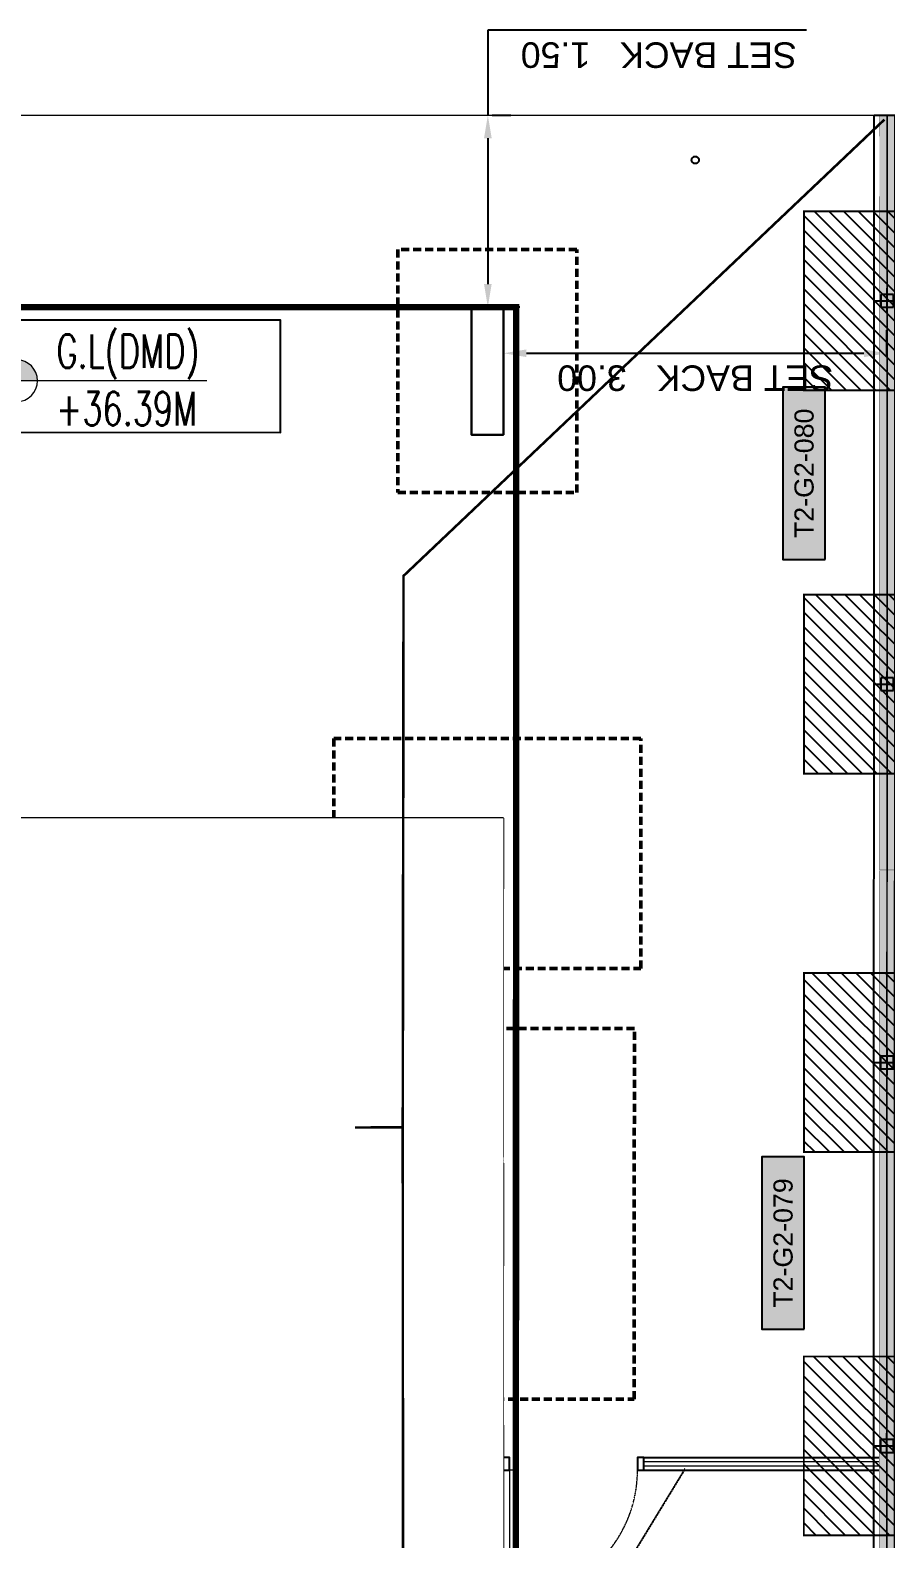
# Model space of a CAD drawing. Header units: centimetres. Extents: x -6122352 to 6876996, y -1694241 to 2592194.
# Drawn here: x 212238 to 218930, y -29324 to -17521 of the extents above; entities that cross this region are included whole.
import ezdxf
from ezdxf.enums import TextEntityAlignment as Align
from ezdxf.xclip import XClip

# ---------------------------------------------------------------- set-up
doc = ezdxf.new("R2010")
doc.units = ezdxf.units.CM
doc.header["$MEASUREMENT"] = 0
doc.header["$XCLIPFRAME"] = 2
doc.header["$PDMODE"] = 66
doc.header["$PDSIZE"] = 100
for name, pattern in [('23585-XR-AR-END-GROUND FLOOR$0$XR-END-GROUND FLOOR PLAN$0$HIDDEN2', [0.1875, 0.125, -0.0625]), ('CENTER', [2, 1.25, -0.25, 0.25, -0.25]), ('DASHED2', [0.375, 0.25, -0.125]), ('XR-AR-END-SETTING OUT PLAN$0$23261-XR-AR-SI-GF$0$HIDDEN', [0.375, 0.25, -0.125]), ('XR-AR-END-SETTING OUT PLAN$0$23585-XR-AR-END-GROUND FLOOR$0$23261-XR-AR-SI-GF$0$HIDDEN', [0.375, 0.25, -0.125]), ('XR-AR-END-SETTING OUT PLAN$0$23585-XR-AR-END-GROUND FLOOR$0$945-4P-1-101-GROUND FLOOR PLAN$0$XR-MIDDLE-GROUND FLOOR PLAN$0$HIDDEN2', [0.1875, 0.125, -0.0625]), ('XR-AR-END-SETTING OUT PLAN$0$23585-XR-AR-END-GROUND FLOOR$0$XR-END-GROUND FLOOR PLAN$0$HIDDEN2', [0.1875, 0.125, -0.0625]), ('XR-AR-END-SETTING OUT PLAN$0$23585-XR-AR-END-GROUND FLOOR$0$XR-END-GROUND FLOOR PLAN$0$xf_6a1$0$DASHED', [0.75, 0.5, -0.25])]:
    doc.linetypes.add(name, pattern=pattern)
doc.layers.get('Defpoints').update_dxf_attribs({"color": 255, "linetype": 'CENTER'})
for name, color, linetype, lineweight, true_color in [('08-Compound Wall-2', 6, 'Continuous', 25, 0xff00ff), ('08-Compound Wall-3', 5, 'Continuous', 25, 0x0000ff), ('23585-XR-AR-DAMAC PLOT LIMITS$0$1-End units', 7, 'Continuous', 5, 0xf8991e)]:
    doc.layers.add(name, color=color, linetype=linetype, lineweight=lineweight, true_color=true_color)
for name, color, linetype in [('23585-XR-AR-BOUNDARY WALLS AND SETBACKS$0$setback', 7, 'XR-AR-END-SETTING OUT PLAN$0$23261-XR-AR-SI-GF$0$HIDDEN'), ('@MI-FOOTINGS', 7, 'Continuous'), ('@MI-MEP', 7, 'Continuous'), ('@MI-REF LAYER', 7, 'Continuous'), ('@MI-TYPE-02', 6, 'Continuous'), ('B_TH_4', 7, 'Continuous'), ('PANEL-TAGS', 7, 'Continuous'), ('S-DIMENSION', 251, 'Continuous'), ('XR-AR-END-SETTING OUT PLAN$0$23585-XR-AR-END-GROUND FLOOR$0$A-Flor-Strs', 1, 'Continuous'), ('XREF1$0$S-LEVELS', 2, 'Continuous'), ('XREF1$0$TYPICAL NEW PROFILE', 3, 'Continuous')]:
    doc.layers.add(name, color=color, linetype=linetype)
for name, color, linetype, lineweight in [('23585-XR-AR-END-GROUND FLOOR$0$A-LOVR-PLAN', 251, 'Continuous', 9), ('@ Foundations', 4, 'DASHED2', 50), ('A-ANNO-TEXT', 3, 'Continuous', 25), ('XR-AR-END-SETTING OUT PLAN$0$23585-XR-AR-END-GROUND FLOOR$0$A-DOOR-FULL', 1, 'Continuous', 9), ('XR-AR-END-SETTING OUT PLAN$0$23585-XR-AR-END-GROUND FLOOR$0$A-EQUP-KITN-PLAN', 202, 'Continuous', 9), ('XR-AR-END-SETTING OUT PLAN$0$23585-XR-AR-END-GROUND FLOOR$0$A-FLOR-OVHD', 9, 'XR-AR-END-SETTING OUT PLAN$0$23585-XR-AR-END-GROUND FLOOR$0$23261-XR-AR-SI-GF$0$HIDDEN', 15), ('XR-AR-END-SETTING OUT PLAN$0$23585-XR-AR-END-GROUND FLOOR$0$A-GLAZ-SILL', 8, 'Continuous', 5), ('XR-AR-END-SETTING OUT PLAN$0$23585-XR-AR-END-GROUND FLOOR$0$A-GLAZ-WNDO', 232, 'Continuous', 9), ('XR-AR-END-SETTING OUT PLAN$0$23585-XR-AR-END-GROUND FLOOR$0$A-LOVR-PLAN', 111, 'Continuous', 9), ('XR-AR-END-SETTING OUT PLAN$0$23585-XR-AR-END-GROUND FLOOR$0$A-WALL', 7, 'Continuous', 30), ('XR-AR-END-SETTING OUT PLAN$0$23585-XR-AR-END-GROUND FLOOR$0$S-COLS', 51, 'Continuous', 40), ('XR-AR-END-SETTING OUT PLAN$0$23585-XR-AR-END-GROUND FLOOR$0$S-COLS-PATT', 8, 'Continuous', 5), ('XREF1$0$36-TAGLVL', 23, 'Continuous', 9)]:
    doc.layers.add(name, color=color, linetype=linetype, lineweight=lineweight)
doc.styles.add('PANELTAG_STYLE', font='arial.ttf')
doc.styles.get("Standard").update_dxf_attribs({"font": 'arial.ttf'})
doc.styles.add('XREF1$0$DLT_TEXT', font='romans.shx', dxfattribs={"width": 0.7})
doc.dimstyles.new('LEADER', dxfattribs={"dimtxt": 0.18, "dimasz": 0.25, "dimexe": 0.18, "dimexo": 0.0625, "dimgap": 0.09, "dimtad": 0, "dimtih": 1, "dimtoh": 1, "dimdec": 4, "dimzin": 0, "dimdsep": 46, "dimtxsty": 'Standard', "dimblk": 'DOT', "dimcen": 0.09, "dimadec": 0, "dimazin": 0, "dimtfac": 1, "dimtdec": 4, "dimtofl": 0, "dimtmove": 0, "dimatfit": 3, "dimldrblk": 'DOT', "dimfxl": 1, "dimtolj": 1, "dimtzin": 0, "dimarcsym": 0})
doc.dimstyles.get("Standard").update_dxf_attribs({"dimtxt": 5, "dimasz": 0.5, "dimexe": 0.18, "dimexo": 0.0625, "dimgap": 0.09, "dimtad": 0, "dimtih": 1, "dimtoh": 1, "dimdec": 0, "dimzin": 0, "dimdsep": 46, "dimtxsty": 'Standard', "dimcen": 0.09, "dimadec": 0, "dimazin": 0, "dimtfac": 1, "dimtdec": 0, "dimtofl": 0, "dimtmove": 0, "dimatfit": 3, "dimfxl": 1, "dimtolj": 1, "dimtzin": 0, "dimarcsym": 0})

# ---------------------------------------------------------------- blocks, each defined once
blk = doc.blocks.new('23585-XR-AR-BOUNDARY WALLS AND SETBACKS')
at = {"layer": '08-Compound Wall-2'}
for points in [[(496553.0610478166, 2769046.089837996), (496552.993299999, 2769046.0159), (496552.9259339736, 2769045.942378681)], [(496524.4839487155, 2769014.901745555), (496542.1054375808, 2768998.755668251), (496548.2195713391, 2769005.428258009), (496552.2729700578, 2769009.85205661), (496556.3263700599, 2769014.27585661), (496560.3799717189, 2769018.699658422), (496564.4333700582, 2769023.123456611), (496570.5472150205, 2769029.796126824), (496552.9259339739, 2769045.942378681)]]:
    blk.add_lwpolyline(points, dxfattribs=at)
at = {"layer": '23585-XR-AR-BOUNDARY WALLS AND SETBACKS$0$setback', "ltscale": 40, "const_width": 0.05}
blk.add_lwpolyline([(496566.5175064926, 2769029.690835418), (496552.1402773515, 2769042.864586073), (496547.9178448582, 2769038.256346177), (496543.8642242033, 2769033.832523635), (496539.8108491079, 2769029.408750815), (496535.7574491076, 2769024.984950815), (496531.7040491079, 2769020.561150815), (496527.549074058, 2769016.02653201), (496541.9264526076, 2769002.852942238), (496546.0814402089, 2769007.387440306), (496550.1348017803, 2769011.811198366), (496554.1882017829, 2769016.234998366), (496558.2418515895, 2769020.658852724), (496562.2952017803, 2769025.082598366), (496566.5175064926, 2769029.690835418)], dxfattribs=at)
blk = doc.blocks.new('A$C9d9485f6')
at = {"layer": 'A-ANNO-TEXT', "rotation": 312.4881850805905}
blk.add_blockref('23585-XR-AR-BOUNDARY WALLS AND SETBACKS', (-2377088.534775567, -1504219.252137818), dxfattribs=at)
blk = doc.blocks.new('23585-XR-AR-DAMAC PLOT LIMITS')
at = {"layer": '23585-XR-AR-DAMAC PLOT LIMITS$0$1-End units', "color": 251, "true_color": 0x636466}
blk.add_lwpolyline([(496564.5071, 2769023.0559), (496546.8119000001, 2769039.2697), (496552.9933000002, 2769046.015900001), (496570.6885000002, 2769029.802300001)], close=True, dxfattribs=at)
blk = doc.blocks.new('A$Cf093b529')
at = {"layer": 'A-ANNO-TEXT'}
blk.add_blockref('23585-XR-AR-DAMAC PLOT LIMITS', (-495391.9901121984, -2768603.441896566), dxfattribs=at)
blk = doc.blocks.new('*U35')
for points in [[(91, -5.684341886080801e-14), (41, -5.684341886080801e-14), (41, 1021), (91, 1021)], [(0, 0), (38, -5.684341886080801e-14), (38, -50), (50, -50), (50, -249.999999999997), (0, -249.999999999997)], [(1100, 2.842170943040401e-14), (1062, -2.842170943040401e-14), (1062, -49.99999999999997), (1050, -49.99999999999997), (1050, -249.999999999997), (1100, -249.999999999997)]]:
    blk.add_lwpolyline(points, close=True)
at = {"color": 8, "linetype": 'XR-AR-END-SETTING OUT PLAN$0$23585-XR-AR-END-GROUND FLOOR$0$XR-END-GROUND FLOOR PLAN$0$HIDDEN2'}
blk.add_arc((41, -5.684341886080801e-14), 1021, 1.594950045944486e-15, 90, dxfattribs=at)
at = {"layer": 'XR-AR-END-SETTING OUT PLAN$0$23585-XR-AR-END-GROUND FLOOR$0$A-GLAZ-SILL', "linetype": 'XR-AR-END-SETTING OUT PLAN$0$23585-XR-AR-END-GROUND FLOOR$0$945-4P-1-101-GROUND FLOOR PLAN$0$XR-MIDDLE-GROUND FLOOR PLAN$0$HIDDEN2', "ltscale": 3}
blk.add_lwpolyline([(0, 0), (1100, 0), (1100, -249.999999999997), (0, -249.999999999997)], close=True, dxfattribs=at)
blk = doc.blocks.new('*U37')
for points in [[(91, -5.684341886080801e-14), (41, -5.684341886080801e-14), (41, 1021), (91, 1021)], [(0, 0), (38, -5.684341886080801e-14), (38, -50), (50, -50), (50, -109.9999999801787), (0, -109.9999999801787)], [(1100, 2.842170943040401e-14), (1062, -2.842170943040401e-14), (1062, -49.99999999999997), (1050, -49.99999999999997), (1050, -109.9999999801786), (1100, -109.9999999801786)]]:
    blk.add_lwpolyline(points, close=True)
at = {"color": 8, "linetype": 'XR-AR-END-SETTING OUT PLAN$0$23585-XR-AR-END-GROUND FLOOR$0$XR-END-GROUND FLOOR PLAN$0$HIDDEN2'}
blk.add_arc((41, -5.684341886080801e-14), 1021, 1.594950045944486e-15, 90, dxfattribs=at)
at = {"layer": 'XR-AR-END-SETTING OUT PLAN$0$23585-XR-AR-END-GROUND FLOOR$0$A-GLAZ-SILL', "linetype": 'XR-AR-END-SETTING OUT PLAN$0$23585-XR-AR-END-GROUND FLOOR$0$945-4P-1-101-GROUND FLOOR PLAN$0$XR-MIDDLE-GROUND FLOOR PLAN$0$HIDDEN2', "ltscale": 3}
blk.add_lwpolyline([(0, 0), (1100, 0), (1100, -109.9999999801786), (0, -109.9999999801786)], close=True, dxfattribs=at)
blk = doc.blocks.new('XR-AR-END-SETTING OUT PLAN$0$23585-XR-AR-END-GROUND FLOOR$0$XR-END-GROUND FLOOR PLAN$0$A$C45491A9B')
blk.add_lwpolyline([(-50, 0), (0, 0), (0, 1000), (-50, 1000)], close=True)
at = {"color": 8, "linetype": 'XR-AR-END-SETTING OUT PLAN$0$23585-XR-AR-END-GROUND FLOOR$0$XR-END-GROUND FLOOR PLAN$0$HIDDEN2'}
blk.add_arc((0, -4.547473508864641e-13), 1000, 90, 180, dxfattribs=at)
blk = doc.blocks.new('XR-AR-END-SETTING OUT PLAN$0$23585-XR-AR-END-GROUND FLOOR$0$A$C75a8815d')
at = {"layer": 'XR-AR-END-SETTING OUT PLAN$0$23585-XR-AR-END-GROUND FLOOR$0$S-COLS', "color": 252, "lineweight": 30}
for points in [[(-0.02841067314147949, 3499.999932765961), (-0.02841019630432129, 2699.999933242798), (249.9715893268585, 2699.999932765961), (249.9715902805328, 3499.999933004379)], [(3.814697265625e-06, 0.001664876937866211), (3.814697265625e-06, 550.001665353775), (250.0000038146973, 550.0016646385193), (250.0000038146973, 0.001665115356445312)], [(-0.02838230133056641, -3999.998283624649), (-0.0283818244934082, -2999.99828338623), (249.9716181755066, -2999.998282670975), (249.9716184139252, -3999.998283147812)]]:
    blk.add_lwpolyline(points, close=True, dxfattribs=at)
blk = doc.blocks.new('23585-XR-AR-END-GROUND FLOOR$0$XR-END-GROUND FLOOR PLAN$0$A$C45491A9B')
blk.add_lwpolyline([(-50, 0), (0, 0), (0, 1000), (-50, 1000)], close=True)
at = {"color": 8, "linetype": '23585-XR-AR-END-GROUND FLOOR$0$XR-END-GROUND FLOOR PLAN$0$HIDDEN2'}
blk.add_arc((0, -4.547473508864641e-13), 1000, 90, 180, dxfattribs=at)
blk = doc.blocks.new('XR-AR-END-SETTING OUT PLAN')
at = {"layer": '08-Compound Wall-3'}
for p, q in [((1900.044146533911, 10600.0005848068), (-523.2971514484661, 10600.00058478686)), ((1900.044146533911, 10500.00058480681), (-523.2971514474184, 10500.00058478684))]:
    blk.add_line(p, q, dxfattribs=at)
for points in [[(1950.044146533911, 10600.00060864944), (1900.044146533911, 10600.00060864944), (1900.044145320485, 10500.00060864944), (1950.044146842208, 10500.00060864944)], [(3000.044145816123, 10600.00056898237), (2950.044145816123, 10600.00056898237), (2950.044144602697, 10500.00056898237), (3000.04414612442, 10500.00056898237)]]:
    blk.add_lwpolyline(points, close=True, dxfattribs=at)
at = {"layer": '23585-XR-AR-END-GROUND FLOOR$0$A-LOVR-PLAN'}
blk.add_lwpolyline([(1900.044146839268, 10534.99812595142), (1900.044146839268, 10564.99812595142), (-523.3010777489098, 10564.99812655811), (-523.3010777489098, 10534.99812655811)], close=True, dxfattribs=at)
blk.add_lwpolyline([(1900.044146533911, 10600.00063503276), (1900.044146533911, 10500.00063249208)], dxfattribs=at)
at = {"layer": 'XR-AR-END-SETTING OUT PLAN$0$23585-XR-AR-END-GROUND FLOOR$0$A-EQUP-KITN-PLAN', "color": 8}
for p, q in [((3850.109238997102, 11100.00033140182), (3850.107901349664, 13149.99880361557)), ((5650.107138469815, 11100.00778436661), (3850.109238997102, 11100.00033140182))]:
    blk.add_line(p, q, dxfattribs=at)
at = {"layer": 'XR-AR-END-SETTING OUT PLAN$0$23585-XR-AR-END-GROUND FLOOR$0$A-EQUP-KITN-PLAN', "color": 8, "linetype": 'XR-AR-END-SETTING OUT PLAN$0$23585-XR-AR-END-GROUND FLOOR$0$XR-END-GROUND FLOOR PLAN$0$xf_6a1$0$DASHED'}
blk.add_line((5650.107175782323, 10900.00331449509), (3850.106041803956, 10900.00036239624), dxfattribs=at)
at = {"layer": 'XR-AR-END-SETTING OUT PLAN$0$23585-XR-AR-END-GROUND FLOOR$0$A-FLOR-OVHD', "color": 8, "ltscale": 5}
for p, q in [((3250.106041446328, 11000.02068042755), (3750.106041744351, 10499.99855422974)), ((3750.106041803956, 10999.99855422974), (3250.106041803956, 10499.99855327606)), ((4150.149359419942, 9210.30683708191), (3250.158987239003, 9610.350899219513)), ((3250.158987298608, 9210.306836605072), (4150.149360194802, 9610.350899219513))]:
    blk.add_line(p, q, dxfattribs=at)
at = {"layer": 'XR-AR-END-SETTING OUT PLAN$0$23585-XR-AR-END-GROUND FLOOR$0$A-FLOR-OVHD', "color": 8}
blk.add_line((3200.106140449643, 10249.99855422974), (3200.106631532311, 8999.99834060669), dxfattribs=at)
at = {"layer": 'XR-AR-END-SETTING OUT PLAN$0$23585-XR-AR-END-GROUND FLOOR$0$A-FLOR-OVHD', "color": 8, "ltscale": 5}
blk.add_lwpolyline([(3250.158987298608, 9210.306836605072), (4150.149359419942, 9210.30683708191), (4150.149360194802, 9610.350899219513), (3250.158987239003, 9610.350899219513)], close=True, dxfattribs=at)
at = {"layer": 'XR-AR-END-SETTING OUT PLAN$0$23585-XR-AR-END-GROUND FLOOR$0$A-Flor-Strs', "color": 8}
for p, q in [((3000.102111771703, 10249.9985537529), (3000.102079167962, 8999.993498325348)), ((3300.102112427354, 10249.99855422974), (3300.102079108357, 8999.99349784851)), ((3300.102093592286, 9549.99603509903), (3171.357380345464, 9681.451865673065)), ((3000.102095738053, 9549.996026039124), (3300.102093592286, 9549.99603509903)), ((3300.102093592286, 9549.99603509903), (3171.35738016665, 9418.540202617645))]:
    blk.add_line(p, q, dxfattribs=at)
at = {"layer": 'XR-AR-END-SETTING OUT PLAN$0$23585-XR-AR-END-GROUND FLOOR$0$A-GLAZ-SILL', "color": 8}
blk.add_line((3250.100986972451, 6049.997144699097), (3250.10133947432, 8199.998291492462), dxfattribs=at)
at = {"layer": 'XR-AR-END-SETTING OUT PLAN$0$23585-XR-AR-END-GROUND FLOOR$0$A-GLAZ-WNDO', "color": 8}
for p, q in [((3000.101339235902, 8199.998291015625), (3000.101339116693, 8149.998291015625)), ((3150.101339295506, 8149.998290538788), (3000.101339116693, 8149.998291015625)), ((3150.100986912847, 6099.997143745422), (3150.101339116693, 8199.998291015625)), ((3150.101339116693, 8199.998291015625), (3150.101339295506, 8149.998290538788)), ((3000.101213410497, 7447.998108863831), (3000.101213350892, 7497.998109340668)), ((3000.101213350892, 7497.998109340668), (3150.101213827729, 7497.998108386993)), ((3150.101213887334, 7447.998108863831), (3000.101213410497, 7447.998108863831)), ((3150.101213827729, 7497.998108386993), (3150.101213887334, 7447.998108863831)), ((3000.100987270474, 6746.998107910156), (3000.100986436009, 6796.998108863831)), ((3000.100986436009, 6796.998108863831), (3150.100987270474, 6796.998108863831)), ((3150.100986376405, 6746.998108863831), (3000.100987270474, 6746.998107910156)), ((3150.100987270474, 6796.998108863831), (3150.100986376405, 6746.998108863831)), ((3000.100986972451, 6049.997144699097), (3000.100986972451, 6099.997144699097)), ((3000.100986972451, 6099.997144699097), (3150.100986912847, 6099.997143745422)), ((3000.100986972451, 6049.997144699097), (3250.100986972451, 6049.997144699097)), ((3150.100986912847, 6099.997143745422), (3150.100987151265, 6049.997144699097))]:
    blk.add_line(p, q, dxfattribs=at)
for points in [[(3000.101213350892, 7497.998109340668), (3000.101339116693, 8149.998291015625)], [(3250.122793927789, 8199.997313976288), (3000.101339235902, 8199.998291015625)], [(3050.101339116693, 8149.998291015625), (3050.101213350892, 7497.998108863831)], [(3000.100986972451, 6099.997144699097), (3000.101213410497, 7447.998108863831)], [(3050.101213291287, 7447.998109340668), (3050.100986912847, 6796.998107910156)], [(3050.100986853242, 6746.998108386993), (3050.1009863168, 6099.997145175934)]]:
    blk.add_lwpolyline(points, dxfattribs=at)
at = {"layer": 'XR-AR-END-SETTING OUT PLAN$0$23585-XR-AR-END-GROUND FLOOR$0$A-LOVR-PLAN', "color": 8}
for points in [[(1950.100967422128, 10600.00060844421), (1900.100967302918, 10600.00060892105), (1900.100966289639, 10500.00060892105), (1950.100967779756, 10500.00060939789)], [(3000.100967124104, 10600.00057029724), (2950.10096617043, 10600.0005698204), (2950.100965276361, 10500.00057029724), (3000.100966647267, 10500.0005698204)]]:
    blk.add_lwpolyline(points, close=True, dxfattribs=at)
blk.add_lwpolyline([(1900.100967183709, 10600.00063562393), (1900.100967362523, 10500.00063371658)], dxfattribs=at)
at = {"layer": 'XR-AR-END-SETTING OUT PLAN$0$23585-XR-AR-END-GROUND FLOOR$0$A-WALL', "color": 8}
for points in [[(9250.102083459496, 6650.001490592957), (9050.100989297032, 6650.001235485077), (9050.10098965466, 8750.000639915466), (6850.11106570065, 8750.002635478973), (6850.111066058278, 8700.0026679039), (6750.111065879464, 8700.002668380737), (6750.111065879464, 8750.000871658325), (6650.111065939069, 8750.000871658325), (6650.111065283418, 8850.002022743225), (6950.111065164208, 8850.002250671387), (6950.111065879464, 8899.99970960617), (7050.111065879464, 8899.99970817566), (7050.11106570065, 8850.002797603607), (9050.099628582597, 8850.000640392303), (9050.10098899901, 10349.9981546402), (7050.11106581986, 10349.99975156784), (7050.111065998673, 9799.999710083008), (6950.11106570065, 9799.999708652496), (6950.112433806062, 10550.00580835342), (7050.108891561627, 10550.00580835342), (7050.104876235127, 10449.99988079071), (9050.099116638303, 10449.9981546402), (9049.948119357228, 19523.36598014832), (9249.950268521905, 19523.36597967148)], [(5650.105998054147, 10500.00084495544), (5750.106065586209, 10500.00084400177), (5750.107102289796, 11300.00188541412), (5650.107101693749, 11300.00188589096)], [(4790.1072358042, 8749.999267578125), (3250.101112738252, 8749.997854709625), (3250.123472645879, 8199.998291492462), (3000.123275354505, 8199.998291015625), (3000.100934281945, 8999.998242855072), (4540.107388034463, 8999.998847484589), (4540.107358470559, 9049.998554706573), (4790.107358232141, 9049.99855518341)], [(5650.11106570065, 8750.000054359436), (4790.107256367803, 8749.999291419983), (4790.107256188989, 8850.000108718872), (5650.111065641046, 8850.001082897186)], [(3250.12934859097, 5750.006791114807), (3250.100409820676, 5750.006854534149), (3250.100986972451, 6049.997144699097), (3000.129348531365, 6049.997144699097), (3000.129348650575, 5499.999974727631), (3250.129348769784, 5500.006791591644)], [(3250.129348710179, 5499.998108386993), (7760.105232134461, 5500.00174665451), (7760.105232253671, 5750.00045633316), (3250.129348531365, 5749.997789859772)]]:
    blk.add_lwpolyline(points, close=True, dxfattribs=at)
for points in [[(3850.106042101979, 10500.01968860626), (5750.107330158353, 10500.00084400177), (5750.107415214181, 10250.00188541412), (4790.107357934117, 10249.9985537529), (4790.107358291745, 10149.99855566025), (4540.107357993722, 10149.99855566025), (4540.10735835135, 10249.9985537529), (3000.102095916867, 10249.99855327606), (3000.102079048753, 11999.99910259247), (3250.104392960668, 11999.99910163879), (3250.104392841458, 11100.02067995071), (3850.106042161584, 11100.02068090439), (3850.10604198277, 10499.99947547913)], [(3750.106041803956, 10700.02068090439), (3750.106041803956, 10999.99855422974), (3450.106041863561, 11000.02068042755), (3250.106041446328, 11000.02068042755), (3250.106041803956, 10499.99855327606), (3750.106041744351, 10499.99855422974), (3750.106041803956, 10700.02068090439)]]:
    blk.add_lwpolyline(points, dxfattribs=at)
at = {"layer": '23585-XR-AR-END-GROUND FLOOR$0$A-LOVR-PLAN'}
blk.add_blockref('23585-XR-AR-END-GROUND FLOOR$0$XR-END-GROUND FLOOR PLAN$0$A$C45491A9B', (2950.044147029549, 10600.00058481902), dxfattribs=at)
at = {"layer": 'XR-AR-END-SETTING OUT PLAN$0$23585-XR-AR-END-GROUND FLOOR$0$A-DOOR-FULL', "color": 8, "xscale": -1, "rotation": 270}
blk.add_blockref('*U35', (4790.107358232141, 9049.99855518341), dxfattribs=at)
at = {"layer": 'XR-AR-END-SETTING OUT PLAN$0$23585-XR-AR-END-GROUND FLOOR$0$A-DOOR-FULL', "color": 8, "xscale": 0.9090909090912127, "yscale": 0.9090909090912127, "zscale": 0.9090909090912127, "rotation": 179.9999999999999}
blk.add_blockref('*U37', (6650.111066237092, 8750.001082897186), dxfattribs=at)
at = {"layer": 'XR-AR-END-SETTING OUT PLAN$0$23585-XR-AR-END-GROUND FLOOR$0$A-LOVR-PLAN', "color": 8}
blk.add_blockref('XR-AR-END-SETTING OUT PLAN$0$23585-XR-AR-END-GROUND FLOOR$0$XR-END-GROUND FLOOR PLAN$0$A$C45491A9B', (2950.100967720151, 10600.00058603287), dxfattribs=at)
at = {"layer": 'XR-AR-END-SETTING OUT PLAN$0$23585-XR-AR-END-GROUND FLOOR$0$S-COLS-PATT', "color": 8}
blk.add_blockref('XR-AR-END-SETTING OUT PLAN$0$23585-XR-AR-END-GROUND FLOOR$0$A$C75a8815d', (3000.129344239831, 5499.998310089111), dxfattribs=at)
blk = doc.blocks.new('END UNIT')
at = {"xscale": 0.001, "yscale": 0.001, "zscale": 0.001}
blk.add_blockref('XR-AR-END-SETTING OUT PLAN', (-9.150201729830158, 0), dxfattribs=at)
blk = doc.blocks.new('TH_4')
blk.add_blockref('END UNIT', (495802.3053798428, 2769130.514097063))
at = {"xscale": -1}
blk.add_blockref('END UNIT', (495826.3053798428, 2769130.514097063), dxfattribs=at)
blk = doc.blocks.new('A$C780da55d')
at = {"layer": 'S-DIMENSION'}
blk.add_circle((0, 0), 0.02813349758424844, dxfattribs=at)
at = {"layer": 'B_TH_4', "xscale": 1.000039159572381, "yscale": 1.000039159572381, "zscale": 1.000039159572381}
blk.add_blockref('TH_4', (-495814.0704651335, -2769239.302089663), dxfattribs=at)
blk = doc.blocks.new('23585-XR-AR-MALDIVE-2$0$TH_4')
blk.add_blockref('A$C780da55d', (495794.655359471, 2769130.864096801))
at = {"layer": '@ Foundations', "linetype": 'DASHED2', "ltscale": 0.25}
for points in [[(495795.1303292943, 2769137.659769025), (495797.4303292944, 2769137.659769025), (495797.4303292944, 2769140.559769025), (495795.1303292943, 2769140.559769025)], [(495797.4803292943, 2769135.389769025), (495797.4803292943, 2769137.189769024), (495795.0803292943, 2769137.189769024), (495795.0803292943, 2769135.389769025)], [(495795.5803292943, 2769131.564769024), (495796.9803292943, 2769131.564769024), (495796.9803292943, 2769133.464769024), (495795.5803292943, 2769133.464769024)]]:
    blk.add_lwpolyline(points, close=True, dxfattribs=at)
blk = doc.blocks.new('A$C13dde150')
at = {"color": 1, "true_color": 0xeb0000, "const_width": 0.009999999999999998}
blk.add_lwpolyline([(33.15021809656173, 0.0001124746631830931), (27.15021326486021, 7.498334161937237e-05), (21.15020843036473, 3.749155439436436e-05), (15.15020359819755, 2.328306436538696e-10), (9.150063649751246, 0.0001099668443202972), (0.0001499662175774574, 9.116600267589092e-05), (4.656612873077393e-10, 24.00011049862951), (9.150061142165214, 24.0002644143533), (15.15006597619504, 24.00030190637335), (21.15020592324436, 24.00019193836488), (27.15021075727418, 24.0002294301521), (33.15021558944136, 24.00026692147367), (42.29998181248084, 24.00015060743317), (42.3001317800954, 0.000131275737658143)], close=True, dxfattribs=at)
blk = doc.blocks.new('XREF1$0$LVL  ATTR')
at = {"color": 7}
blk.add_wipeout([(-0.33727806633866564, 0.38352486299273547), (1.8973092599409713, 0.38352486299273547), (1.8973092599409713, -0.45047952129880775), (-0.33727806633866564, -0.4504795212988073)], dxfattribs=at)
at = {"layer": 'XREF1$0$36-TAGLVL', "extrusion": (-4.888139810645865e-07, 1.406522031717416e-17, 0.9999999999998805)}
h = blk.add_hatch(color=252, dxfattribs=at)
h.paths.add_polyline_path([(-0.06536514837319736, 0.1562500046566129, 0.4142135623730951), (-0.2216151483731973, 4.656612873077392e-09), (-0.06536514837319736, 4.656612873077392e-09)])
h.paths.add_polyline_path([(0.09088485162680264, 4.656612873077392e-09), (-0.06536514837319736, 4.656612873077392e-09), (-0.06536514837319736, -0.1562499953433871, 0.4142135623730951)])
at = {"layer": 'XREF1$0$36-TAGLVL', "extrusion": (-4.888139810645865e-07, 1.406522031717408e-17, 0.9999999999998805)}
for p, q in [((-0.06536515014719235, -0.2604166821887048), (-0.06536515014719235, 0.2604166511446238)), ((1.351057254982072, -1.396983861923218e-08, 5.262988010916589e-07), (-0.3253053234689158, -1.396983861923218e-08, -1.018362459642307e-07))]:
    blk.add_line(p, q, dxfattribs=at)
blk.add_circle((-0.06536514830387681, -4.494034574497252e-25, 3.195139836529895e-08), 0.15625, dxfattribs=at)
at = {"layer": 'XREF1$0$S-LEVELS', "color": 1}
blk.add_lwpolyline([(-0.3372780663386656, 0.3835248629927364), (1.897309259940972, 0.3835248629927364), (1.897309259940972, -0.4504795212988069), (-0.3372780663386656, -0.4504795212988069)], close=True, dxfattribs=at)
at = {"layer": 'XREF1$0$TYPICAL NEW PROFILE', "color": 3, "style": 'XREF1$0$DLT_TEXT', "width": 0.7}
for tag, p in [('+0.00M', (0.2413431143818681, 0.067100426539497, -0.0001437184612911057)), ('S.S.L', (0.2413431143818681, -0.3452672204089993, -0.0001437184612911057))]:
    blk.add_attdef(tag, p, '', height=0.2500000000000001, dxfattribs=at)
blk = doc.blocks.new('_Dot')
at = {"color": 0, "linetype": 'ByBlock', "lineweight": -2}
blk.add_line((-0.5, 0), (-1, 0), dxfattribs=at)
at = {"color": 0, "linetype": 'ByBlock', "const_width": 0.5}
blk.add_lwpolyline([(-0.25, 0, 1), (0.25, 0, 1)], format="xyb", close=True, dxfattribs=at)
blk = doc.blocks.new('*D679')
at = {"color": 0, "lineweight": -2, "transparency": 16777216}
for p, q in [((494320.6693594281, 2767860.650391779), (494320.6693594281, 2767861.126197712)), ((494317.6695835709, 2767860.970045166), (494317.6695835709, 2767860.766197712)), ((494320.4893594281, 2767860.946197712), (494317.8495835709, 2767860.946197712))]:
    blk.add_line(p, q, dxfattribs=at)
at = {"color": 0, "transparency": 16777216}
for points in [[(494317.8495835709, 2767860.976197712), (494317.8495835709, 2767860.916197713), (494317.6695835709, 2767860.946197712)], [(494320.4893594281, 2767860.976197712), (494320.4893594281, 2767860.916197713), (494320.6693594281, 2767860.946197712)]]:
    blk.add_solid(points, dxfattribs=at)
at = {"layer": 'Defpoints', "color": 0, "transparency": 16777216}
for p in [(494317.6695835709, 2767861.032545166), (494317.6695835709, 2767860.946197712), (494320.6693594281, 2767860.587891779)]:
    blk.add_point(p, dxfattribs=at)
at = {"color": 0, "transparency": 16777216, "insert": (494319.1694714995, 2767861.139676566), "char_height": 0.2, "attachment_point": 5}
blk.add_mtext('\\A1;SET BACK   3.00', dxfattribs=at)
blk = doc.blocks.new('*D681')
at = {"color": 0, "lineweight": -2, "transparency": 16777216}
for p, q in [((494320.5406192257, 2767860.584697657), (494320.9714703511, 2767860.584697657)), ((494320.7914703511, 2767859.264498934), (494320.7914703511, 2767860.404697657)), ((494320.7568910411, 2767859.084498934), (494320.6114703511, 2767859.084498934)), ((494320.7914703511, 2767858.418661672), (494320.7914703511, 2767859.084498934)), ((494318.2988646212, 2767858.418661672), (494320.7914703511, 2767858.418661672))]:
    blk.add_line(p, q, dxfattribs=at)
at = {"color": 0, "transparency": 16777216}
for points in [[(494320.7614703511, 2767860.404697657), (494320.8214703511, 2767860.404697657), (494320.7914703511, 2767860.584697657)], [(494320.7614703511, 2767859.264498934), (494320.8214703511, 2767859.264498934), (494320.7914703511, 2767859.084498934)]]:
    blk.add_solid(points, dxfattribs=at)
at = {"layer": 'Defpoints', "color": 0, "transparency": 16777216}
for p in [(494320.4781192257, 2767860.584697657), (494320.7914703511, 2767860.584697657), (494320.8193910411, 2767859.084498934)]:
    blk.add_point(p, dxfattribs=at)
at = {"color": 0, "transparency": 16777216, "insert": (494319.4551674869, 2767858.612072313), "char_height": 0.2, "attachment_point": 5}
blk.add_mtext('\\A1;SET BACK   1.50', dxfattribs=at)
blk = doc.blocks.new('T2-FOOTING PLAN')
at = {"layer": '@MI-FOOTINGS', "transparency": 33554679}
h = blk.add_hatch(dxfattribs=at)
h.set_pattern_fill('ANSI31', color=8, scale=650)
h.set_pattern_definition([(45, (0, 0), (-57.45242597140699, 57.45242597140699), [])])
h.paths.add_polyline_path([(-700, 650), (700, 650), (700, -650), (-700, -650)])
at = {"layer": '@MI-FOOTINGS', "color": 160, "true_color": 0x3340f0, "const_width": 15}
blk.add_lwpolyline([(-700, 650), (700, 650), (700, -650), (-700, -650)], close=True, dxfattribs=at)
at = {"layer": '@MI-FOOTINGS', "color": 30}
blk.add_point((0, 0), dxfattribs=at)
blk = doc.blocks.new('T2-PARTITION WALL')
at = {"layer": '@MI-TYPE-02'}
h = blk.add_hatch(color=256, dxfattribs=at)
h.dxf.hatch_style = 1
h.paths.add_polyline_path([(-71.02508106571622, -42098.55009387963), (-68.87369340774603, -48000.4032188518), (51.12629905209178, -48000.44575863145), (48.97491139412159, -42098.59263365931)])
h.paths.add_polyline_path([(-68.89454710215796, -36088.55047151487), (-71.02153608424123, -42088.55009450795), (48.97845637565479, -42088.5926342876), (51.10544535767986, -36088.59301129446)])
h.paths.add_polyline_path([(-66.7640131386579, -30078.55084915002), (-68.89100212074118, -36078.55047214316), (51.10899033915484, -36078.59301192281), (53.23597932123812, -30078.59338892964)])
h.paths.add_polyline_path([(-64.63347917504143, -24068.55122678523), (-66.7604681570665, -30068.55084977832), (53.23952430277131, -30068.59338955799), (55.36651328485459, -24068.59376656482)])
h.paths.add_polyline_path([(-64.59134481713409, -23929.04480615037), (-63.51631047029514, -17929.04490245861), (56.48368760355515, -17929.06640314552), (55.40865325671621, -23929.06630683731)])
h.paths.add_polyline_path([(-63.51451874629129, -17919.04490261909), (-62.43948439945234, -11919.04499892736), (57.56051367439795, -11919.0664996143), (56.48547932755901, -17919.06640330606)])
h.paths.add_polyline_path([(-62.43769267533207, -11909.04499908781), (-61.36265832849313, -5909.045095396083), (58.63733974535717, -5909.066596083023), (57.56230539846001, -11909.06649977478)])
h.paths.add_polyline_path([(-61.36086660448927, -5899.04509555659), (-60.01430928823538, 0.01075290745939128), (59.98568878561491, -0.01074777948088013), (58.63913146936102, -5899.066596243531)])
at = {"layer": '@MI-TYPE-02', "const_width": 2.5}
for points in [[(-61.36086660448927, -5899.04509555659), (-60.01430928823538, 0.01075290745939128), (59.98568878561491, -0.01074777948088013), (58.63913146936102, -5899.066596243531)], [(-62.43769267533207, -11909.04499908781), (-61.36265832849313, -5909.045095396083), (58.63733974535717, -5909.066596083023), (57.56230539846001, -11909.06649977478)]]:
    blk.add_lwpolyline(points, close=True, dxfattribs=at)
at = {"layer": '@MI-FOOTINGS', "rotation": 89.98973417812736}
for p in [(1.185184067115188, -1449.528220314503), (0.6461511011584662, -4449.528218663094), (-0.02740348846418783, -7409.056096231885), (-0.5664364544209093, -10409.0560945805)]:
    blk.add_blockref('T2-FOOTING PLAN', p, dxfattribs=at)
blk = doc.blocks.new('PANELTAG')
at = {"layer": 'PANEL-TAGS', "color": 1}
blk.add_lwpolyline([(-13.5, -3.3), (13.5, -3.3), (13.5, 3.3), (-13.5, 3.3)], close=True, dxfattribs=at)
at = {"layer": 'PANEL-TAGS', "color": 40, "true_color": 0xffd700}
blk.add_solid([(-13.5, -3.3), (13.5, -3.3), (-13.5, 3.3), (13.5, 3.3)], dxfattribs=at)
at = {"layer": 'PANEL-TAGS', "color": 5, "style": 'PANELTAG_STYLE'}
blk.add_attdef('TAGNO', text='', height=3, dxfattribs=at).set_placement((0, 0), align=Align.CENTER)
blk = doc.blocks.new('A$Cf127e03c')
at = {"color": 1, "true_color": 0xeb0000, "const_width": 0.01}
blk.add_lwpolyline([(33.1502180963289, 1.061272465158254), (27.15021326416172, 1.06123497383669), (21.15020842989907, 1.061197482049465), (15.15020359773189, 1.061159990727901), (9.150063649518415, 1.061269957572222), (0.0001499659847468138, 1.061251156497747), (0, 25.06127048935741), (9.150061142165214, 25.06142440484837), (15.15006597596221, 25.06146189710125), (21.15020592254587, 25.06135192885995), (27.15021075680852, 25.06138942064717), (33.15021558920853, 25.06142691196874), (42.29998181224801, 25.06131059816107), (42.30013177986257, 1.061291266232729)], close=True, dxfattribs=at)
dim = blk.add_linear_dim(base=(0.0001377934240736067, 2.922956408001482), p1=(2.999913650564849, 2.564650475047529), p2=(0.0001377934240736067, 3.009303861297667), text='SET BACK   <>', dimstyle='Standard', override={"dimtxt": 0.2, "dimtad": 1, "dimtih": 0, "dimdec": 2})
dim.commit()
dim.dimension.update_dxf_attribs({"geometry": '*D679', "text_midpoint": (1.500025722023565, 3.116435261908919), "insert": (-494317.6694457775, -2767858.023241304)})
dim = blk.add_linear_dim(base=(3.122024573618546, 2.561456352472305), p1=(3.149945263401605, 1.061257628723979), p2=(2.80867344798753, 2.561456351540983), angle=90, text='SET BACK   <>', dimstyle='Standard', override={"dimtxt": 0.2, "dimtad": 1, "dimtih": 0, "dimdec": 2, "dimtmove": 1})
dim.commit()
dim.dimension.update_dxf_attribs({"geometry": '*D681', "text_midpoint": (2.449017132050358, 0.3954203673638403), "dimtype": 128, "insert": (-494317.6694457775, -2767858.023241304)})

msp = doc.modelspace()

# ---------------------------------------------------------------- hatches: boundary and pattern name
at = {"layer": '@MI-REF LAYER'}
h = msp.add_hatch(dxfattribs=at)
h.set_pattern_fill('ANSI31', color=256, scale=1999.999998458916, angle=186.7183412143764)
h.set_pattern_definition([(231.7183412143764, (-2377109729.195271, -1504175463.930205), (196.2436825049419, -154.8819453021617), [])])
h.paths.add_polyline_path([(179637.1022880252, -23679.9835093552), (215938.3234554973, -23686.44343216668), (215936.1725942852, -37960.27444342025), (209685.9270964324, -37959.16211785759), (209686.1152405526, -37658.53251515768), (185884.6818729693, -37654.29697693976), (185884.7630206459, -37954.92662808129), (179634.5174026391, -37953.81437877599)])

# ---------------------------------------------------------------- block references
at = {"layer": '@MI-REF LAYER', "xscale": 1000, "yscale": 1000, "zscale": 1000}
msp.add_blockref('A$C9d9485f6', (-23958.95045533385, 48155.57226163784), dxfattribs=at)
at = {"layer": '@MI-REF LAYER', "xscale": 1000, "yscale": 1000, "zscale": 1000, "rotation": 312.4882903633292}
msp.add_blockref('A$Cf093b529', (-891608.7329339073, 539022.7201118186), dxfattribs=at)

# ---------------------------------------------------------------- next in the draw order: block references
at = {"layer": '@MI-REF LAYER'}
ref = msp.add_blockref('23585-XR-AR-MALDIVE-2$0$TH_4', (496504862.4498472, 2769024055.547623), dxfattribs=dict(at, xscale=999.9999999999998, yscale=999.9999999999998, zscale=999.9999999999998, rotation=179.9898040398786))
XClip(ref).set_block_clipping_path([(495835.395434496, 2769130.514280566), (495835.3952705087, 2769154.444298339), (495826.305498607, 2769154.4144163365), (495820.30549567053, 2769154.414378845), (495814.30549083604, 2769154.414341355), (495808.30534843216, 2769154.4144513216), (495802.3053460559, 2769154.4144138293), (495793.2152887052, 2769154.454261816), (495793.2154342416, 2769130.515507221)])
ref = msp.add_blockref('23585-XR-AR-MALDIVE-2$0$TH_4', (496531862.6518488, 2769026790.212156), dxfattribs=dict(at, xscale=1000, yscale=1000, zscale=1000, rotation=179.990120614956))
XClip(ref).set_block_clipping_path([(495835.39537108876, 2769130.5141232912), (495835.3953539361, 2769154.454143234), (495826.3054396999, 2769154.4141747453), (495820.3055804926, 2769154.4143055174), (495814.3055779119, 2769154.414301179), (495808.30529029947, 2769154.414309184), (495802.305568452, 2769154.414292499), (495793.3573820614, 2769154.4545278503), (495793.35807989165, 2769130.514348154)])

# ---------------------------------------------------------------- next in the draw order: linework, layer by layer
at = {"layer": '@MI-REF LAYER', "const_width": 5}
msp.add_lwpolyline([(215938.3234554826, -23686.44343215058), (215936.1725947571, -37960.27444370884), (209685.9270967144, -37959.16211759592), (209685.9990122535, -37658.53249444849), (185884.6818729734, -37654.29697693957), (185884.8123007433, -37954.92663685694), (179634.5174026228, -37953.81437875821), (179637.1022880744, -23679.98350931011)], close=True, dxfattribs=at)

# ---------------------------------------------------------------- next in the draw order: block references
msp.add_blockref('T2-PARTITION WALL', (218939.5937451228, -18188.19637374493))
at = {"layer": '@MI-MEP', "color": 10, "xscale": 1000, "yscale": 1000, "zscale": 1000, "rotation": 179.9915172122519}
msp.add_blockref('A$C13dde150', (218939.0118063711, -18188.10512315259), dxfattribs=at)
at = {"layer": 'PANEL-TAGS'}
ref = msp.add_blockref('PANELTAG', (218290.5355344841, -20987.64509700946), dxfattribs=dict(at, xscale=50.00000000000001, yscale=50.00000000000001, zscale=50.00000000000001, rotation=90.00000000000001))
ref.add_attrib('TAGNO', 'T2-G2-080', dxfattribs={"color": 5, "height": 150, "rotation": 90, "style": 'PANELTAG_STYLE'}).set_placement((218290.5355344841, -20987.64509700946), align=Align.MIDDLE_CENTER)
ref = msp.add_blockref('PANELTAG', (218126.2337259552, -27009.50484803086), dxfattribs=dict(at, xscale=50.00000000000001, yscale=50.00000000000001, zscale=50.00000000000001, rotation=90.00000000000001))
ref.add_attrib('TAGNO', 'T2-G2-079', dxfattribs={"color": 5, "height": 150, "rotation": 90, "style": 'PANELTAG_STYLE'}).set_placement((218126.2337259552, -27009.50484803086), align=Align.MIDDLE_CENTER)

# ---------------------------------------------------------------- next in the draw order: block references
at = {"layer": '@MI-REF LAYER', "color": 7}
ref = msp.add_blockref('XREF1$0$LVL  ATTR', (212200.2928161055, -20263.34808286602, 0.1511171693096003), dxfattribs=dict(at, xscale=-1051.480567989675, yscale=1051.480567989676, zscale=1051.480567989675, rotation=179.9901630537804))
ref.add_attrib('S.S.L', 'G.L(DMD)', (212443.3563472532, -20163.21818138735), dxfattribs={"layer": 'XREF1$0$TYPICAL NEW PROFILE', "color": 3, "height": 262.8701419974187, "rotation": 359.9901663468185, "style": 'XREF1$0$DLT_TEXT', "width": 0.7})
ref.add_attrib('+0.00M', '+36.39M', (212441.0536986064, -20612.55278409811), dxfattribs={"layer": 'XREF1$0$TYPICAL NEW PROFILE', "color": 3, "height": 262.8701419974187, "rotation": 359.9901663468185, "style": 'XREF1$0$DLT_TEXT', "width": 0.7})

# ---------------------------------------------------------------- next in the draw order: wipeouts: each hides what was drawn before it
at = {"color": 10}
msp.add_wipeout([(179637.10228802523, -23679.983509355203), (215938.32345549736, -23686.443432166678), (215936.17259428513, -37960.27444342025), (209685.9270964324, -37959.1621178576), (209686.11524055258, -37658.5325151577), (185884.68187296932, -37654.29697693976), (185884.76302064597, -37954.92662808127), (179634.51740263903, -37953.814378775984)], dxfattribs=at).dxf.layer = '@MI-REF LAYER'

# ---------------------------------------------------------------- next in the draw order: linework, layer by layer
at = {"layer": '@MI-REF LAYER', "color": 1, "const_width": 19.99999999999999}
msp.add_lwpolyline([(218918.873833258, -18220.35176270256), (215158.1777764299, -21789.98866349508), (215152.0055096577, -26103.58923194009), (214778.9889103074, -26106.14730479111), (215152.0055096577, -26103.58923194009), (215158.20048255, -38264.50916901117), (218912.4291466301, -42084.47938139885)], dxfattribs=at)

# ---------------------------------------------------------------- next in the draw order: leaders
at = {"layer": '@MI-REF LAYER', "linetype": 'DASHED2'}
msp.add_leader([(217359.9233249718, -28775.09913778167), (214734.8881616791, -33085.02927162233)], dimstyle='LEADER', dxfattribs=at)

# ---------------------------------------------------------------- next in the draw order: wipeouts: each hides what was drawn before it
at = {"color": 10}
msp.add_wipeout([(214770.42579596932, -24257.779008801677), (207800.94225273278, -24264.733598046958), (207804.6343438786, -27964.731756789093), (214774.11788737794, -27957.777167830776), (214770.42579784678, -24257.779010851395)], dxfattribs=at).dxf.layer = '@MI-REF LAYER'

# ---------------------------------------------------------------- next in the draw order: block references
at = {"layer": '@MI-REF LAYER', "color": 10, "xscale": 1000, "yscale": 1000, "zscale": 1000, "rotation": 179.9898040390041}
msp.add_blockref('A$Cf127e03c', (218939.9184708298, -17125.6805346426), dxfattribs=at)

doc.saveas('drawing.dxf')
